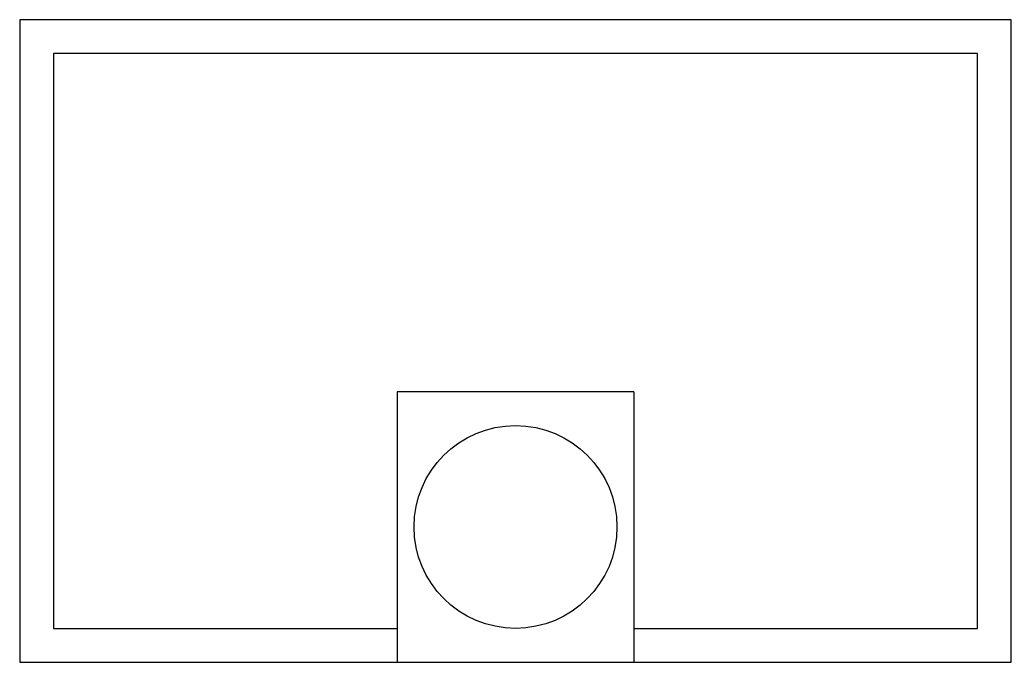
# Model space of a CAD drawing. Header units: inches. Extents: x 81.2 to 110.5, y -210.2 to -191.2.
import ezdxf

# ---------------------------------------------------------------- set-up
doc = ezdxf.new("R2010")
doc.units = ezdxf.units.IN
doc.header["$MEASUREMENT"] = 0
doc.layers.get('0').update_dxf_attribs({"color": 1, "lineweight": 9})

msp = doc.modelspace()

# ---------------------------------------------------------------- linework, layer by layer
at = {"lineweight": 30}
for p, q in [((92.323, -202.175), (92.323, -210.175)), ((99.323, -202.175), (92.323, -202.175)), ((99.323, -202.175), (99.323, -210.175))]:
    msp.add_line(p, q, dxfattribs=at)
msp.add_lwpolyline([(81.166, -210.175), (110.479, -210.175), (110.479, -191.175), (81.166, -191.175)], close=True, dxfattribs=at)
msp.add_lwpolyline([(99.323, -209.175), (109.479, -209.175), (109.479, -192.175), (82.166, -192.175), (82.166, -209.175), (92.323, -209.175)], dxfattribs=at)
msp.add_circle((95.823, -206.175), 3, dxfattribs=at)

doc.saveas('drawing.dxf')
